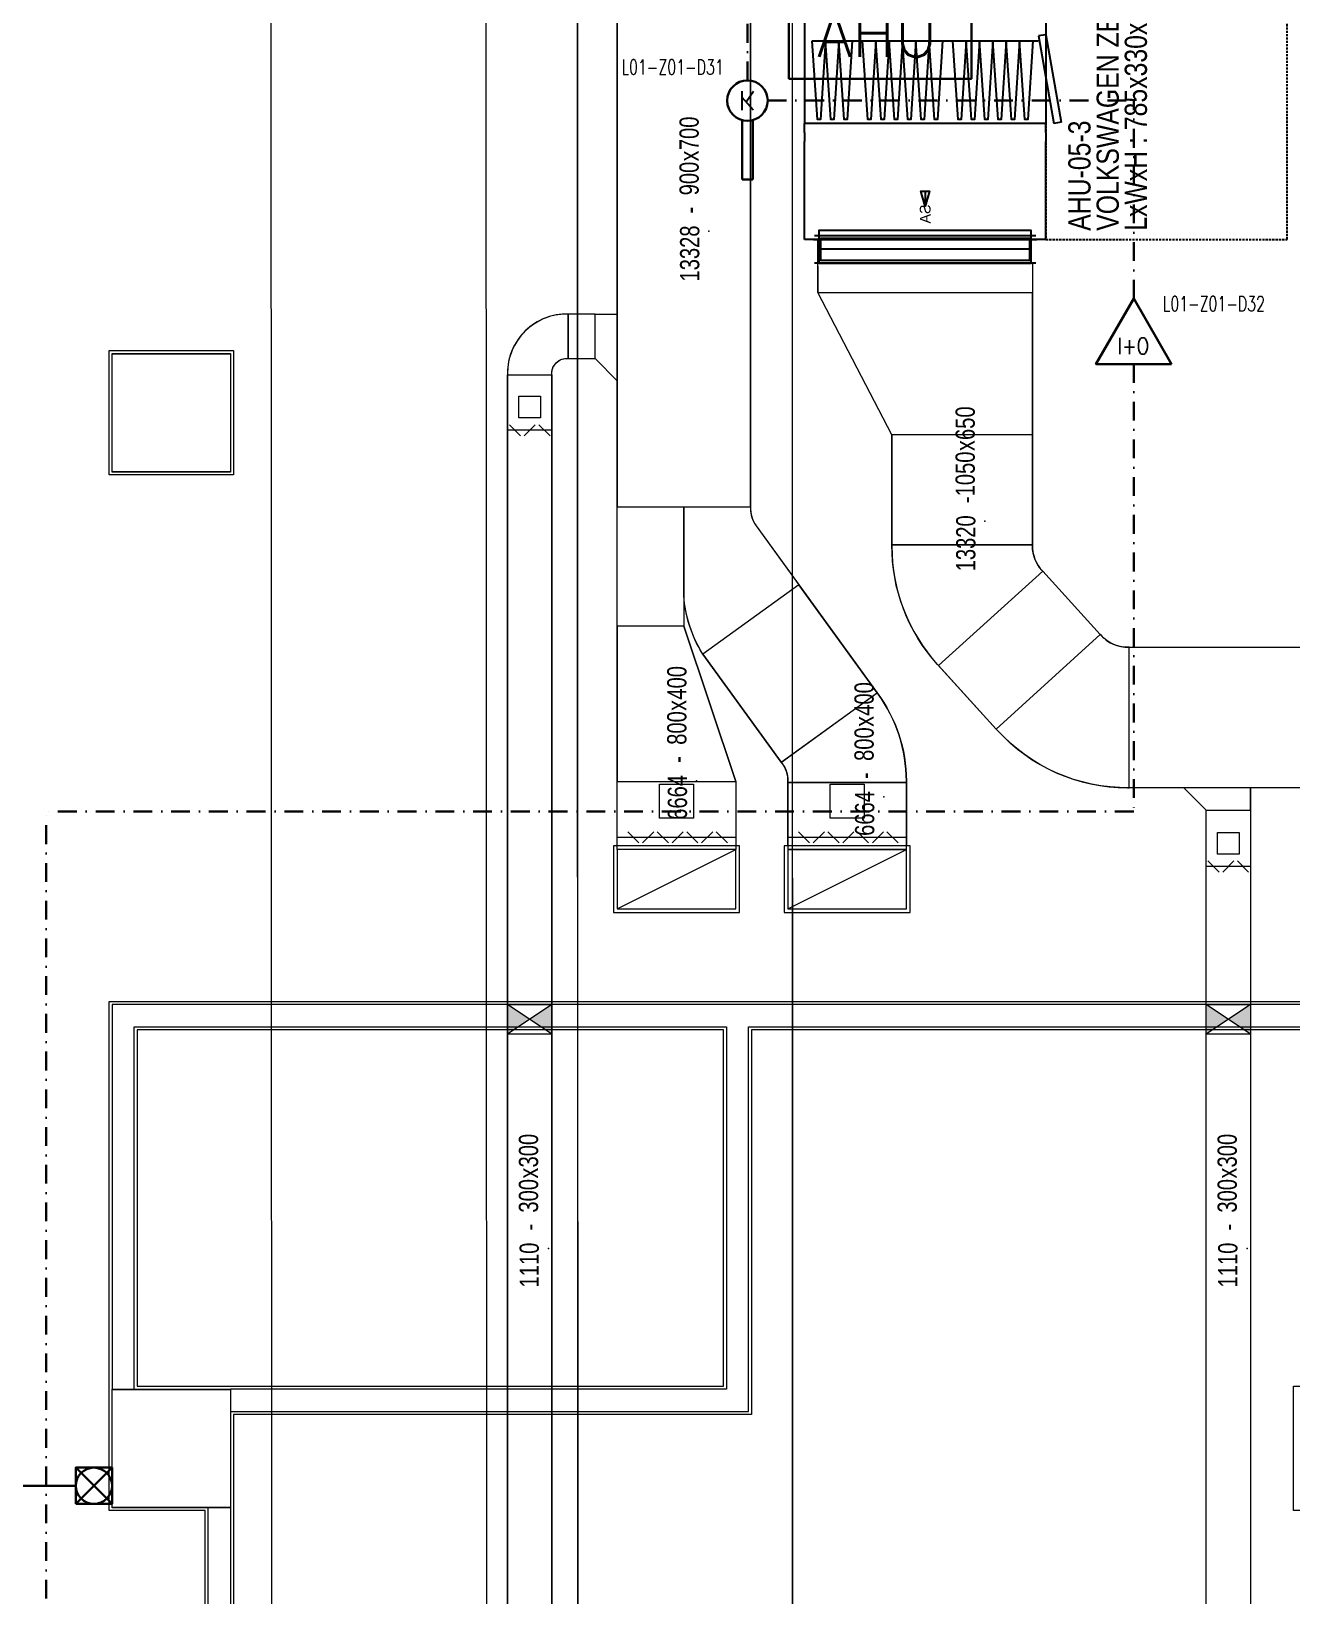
# Model space of a CAD drawing. Extents: x -3709 to 34975, y -230 to 8245.
# Drawn here: x 10541 to 11393, y 953 to 2010 of the extents above; entities that cross this region are included whole.
import ezdxf
from ezdxf.enums import TextEntityAlignment as Align

# ---------------------------------------------------------------- set-up
doc = ezdxf.new("R2010")
doc.units = 0
doc.linetypes.add('DASHDOT', pattern=[25.4, 12.7, -6.35, 0, -6.35])
doc.linetypes.add('DASHED', pattern=[0.75, 0.5, -0.25])
doc.layers.get('0').update_dxf_attribs({"color": 9, "lineweight": 9})
for name, color, linetype, lineweight in [('00', 9, 'Continuous', 9), ('01', 9, 'Continuous', 9), ('06D', 9, 'Continuous', 9), ('14', 9, 'Continuous', 9), ('E-DEDEKTÖR NUMARALARI', 20, 'Continuous', 30), ('E-DUVAR TİPİ FLAŞÖR', 7, 'Continuous', 30), ('E-KABLO', 7, 'Continuous', 30), ('E-KABLO @ 1', 7, 'Continuous', 30), ('E-KANAL TİPİ DUMAN DEDEKTÖRÜ', 7, 'Continuous', 30), ('E-KOMBİNE DEDEKTÖR (ISI+OPTİK DUMAN)', 7, 'Continuous', 30), ('E-YANGIN', 7, 'Continuous', 30)]:
    doc.layers.add(name, color=color, linetype=linetype, lineweight=lineweight)
doc.styles.add('DEBI-BLOCK', font='arial.ttf', dxfattribs={"width": 0.8})
doc.styles.add('E-YAZI', font='txttw.shx')
doc.styles.add('LUCIDASANS', font='arial.ttf', dxfattribs={"width": 0.8})
doc.styles.add('ROMANS8', font='Txttw.shx')

# ---------------------------------------------------------------- blocks, each defined once
blk = doc.blocks.new('p-kolon-80x80-vw')
at = {"layer": '01'}
blk.add_lwpolyline([(-40, -40), (-40, 40), (40, 40), (40, -40)], close=True, dxfattribs=at)
blk = doc.blocks.new('DEBI001')
at = {"extrusion": (-1, 0, 2e-16)}
blk.add_point((0, 0), dxfattribs=at)
at = {"style": 'DEBI-BLOCK', "width": 0.75, "flags": 8}
for tag, p in [('DEBI', (0.3, 0.2)), ('-', (1.277, 0.2))]:
    blk.add_attdef(tag, text='', height=1, dxfattribs=at).set_placement(p, align=Align.BOTTOM_RIGHT)
blk.add_attdef('KESITX', text='', height=1, dxfattribs=at).set_placement((3.614, 1.533), align=Align.TOP_RIGHT)
at = {"style": 'DEBI-BLOCK', "width": 0.8, "flags": 8}
blk.add_attdef('X', text='', height=1, dxfattribs=at).set_placement((3.918, 1.533), align=Align.TOP_CENTER)
at = {"style": 'DEBI-BLOCK', "width": 0.75, "flags": 8}
blk.add_attdef('KESITY', text='', height=1, dxfattribs=at).set_placement((4.213, 1.533), align=Align.TOP_LEFT)
at = {"style": 'DEBI-BLOCK', "width": 0.75, "flags": 9}
blk.add_attdef('ID', text='', height=0.3, dxfattribs=at).set_placement((0, 0), align=Align.MIDDLE)
blk = doc.blocks.new('A$C0EAA39DA')
for p, q in [((0, 0), (300, 0)), ((15, 38), (90, -38)), ((190, 38), (115, -38)), ((290, -38), (215, 38))]:
    blk.add_line(p, q)
blk = doc.blocks.new('p-1.mekanik_cihaz')
h = blk.add_hatch(color=256)
h.paths.add_polyline_path([(3482.1, -2510), (3467.1, -2500), (3467.1, -2520)])
h.paths.add_polyline_path([(3497.1, -2520), (3497.1, -2500), (3482.1, -2510)])
h = blk.add_hatch(color=256)
h.paths.add_polyline_path([(3954.1, -2510), (3939.1, -2500), (3939.1, -2520)])
h.paths.add_polyline_path([(3969.1, -2520), (3969.1, -2500), (3954.1, -2510)])
at = {"lineweight": -3}
for p, q in [((3667.8, -1794.5), (3667.8, -1844.5)), ((3830.8, -1794.5), (3830.8, -1844.5)), ((3667.8, -1844.5), (3667.8, -1904.5)), ((3673, -1848.5), (3703.6, -1848.5)), ((3703.6, -1848.5), (3764.6, -1848.5)), ((3764.6, -1848.5), (3825.6, -1848.5)), ((3830.8, -1844.5), (3825.8, -1845.3)), ((3825.8, -1845.3), (3836.3, -1904.4)), ((3830.8, -1844.5), (3830.8, -1904.5)), ((3830.8, -1844.5), (3841.2, -1903.6)), ((3830.8, -1904.5), (3667.8, -1904.5)), ((3667.8, -1910.6), (3667.8, -1904.5)), ((3667.8, -1910.6), (3667.8, -1916.7)), ((3830.8, -1910.6), (3830.8, -1904.5)), ((3830.8, -1910.6), (3830.8, -1916.7)), ((3841.2, -1903.6), (3836.3, -1904.4)), ((3667.8, -1976.7), (3667.8, -1916.7)), ((3830.8, -1976.7), (3830.8, -1916.7)), ((3667.8, -1982.8), (3667.8, -1976.7)), ((3830.8, -1982.8), (3830.8, -1976.7)), ((3830.8, -1982.8), (3667.8, -1982.8)), ((3824, -1980.3), (3674.6, -1980.3)), ((3821, -1989.5), (3677.6, -1989.5)), ((3824, -1998.8), (3674.6, -1998.8))]:
    blk.add_line(p, q, dxfattribs=at)
for p, q in [((3676.8, -2000.9), (3676.8, -2018.8)), ((3821.8, -1998.8), (3821.8, -2018.8)), ((3676.8, -2018.8), (3821.8, -2018.8)), ((3726.8, -2114.8), (3676.8, -2018.8)), ((3821.8, -2114.8), (3821.8, -2018.8)), ((3497.4, -2111.8), (3467.4, -2111.8)), ((3468.4, -2108.1), (3475.9, -2115.6)), ((3478.4, -2115.6), (3485.9, -2108.1)), ((3495.9, -2115.6), (3488.4, -2108.1)), ((3621.3, -2387), (3541.3, -2387)), ((3548.4, -2383.2), (3555.9, -2390.7)), ((3565.9, -2383.2), (3558.4, -2390.7)), ((3575.8, -2390.7), (3568.3, -2383.2)), ((3585.8, -2383.2), (3578.3, -2390.7)), ((3595.8, -2390.7), (3588.3, -2383.2)), ((3605.8, -2383.2), (3598.3, -2390.7)), ((3615.7, -2390.7), (3608.2, -2383.2)), ((3736.6, -2387), (3656.6, -2387)), ((3663.7, -2383.2), (3671.2, -2390.7)), ((3681.2, -2383.2), (3673.7, -2390.7)), ((3691.1, -2390.7), (3683.6, -2383.2)), ((3701.1, -2383.2), (3693.6, -2390.7)), ((3711.1, -2390.7), (3703.6, -2383.2)), ((3721.1, -2383.2), (3713.6, -2390.7)), ((3731, -2390.7), (3723.5, -2383.2)), ((3541.3, -2435.2), (3621.3, -2395.2)), ((3656.6, -2435.2), (3736.6, -2395.2)), ((3497.1, -2520), (3467.1, -2500)), ((3497.1, -2500), (3467.1, -2520)), ((3969.1, -2520), (3939.1, -2500)), ((3969.1, -2500), (3939.1, -2520))]:
    blk.add_line(p, q)
at = {"color": 6}
for points in [[(3821.8, -1112.7), (3821.8, -1201.8), (3830.8, -1201.8), (3830.8, -1982.8), (3821, -1982.8), (3821, -1998.8), (3821.8, -1998.8), (3821.8, -2189.2, 0.206002), (3828.7, -2207.1), (3867.6, -2249.9, 0.231233), (3887, -2258.5), (4060.7, -2258.5)], [(3939.1, -3100), (3939.1, -2368.5), (3924.1, -2353.5), (3887, -2353.5, -0.21565), (3797.3, -2313.8), (3757.7, -2270.2, -0.188668), (3726.8, -2189.2), (3726.8, -2114.8), (3676.8, -2018.8), (3676.8, -1982.8), (3667.8, -1982.8), (3667.8, -1722.2)], [(3631.3, -1789.9), (3631.3, -2163.6, 0.169143), (3635.1, -2176.4), (3716.8, -2289.2, -0.161117), (3736.6, -2348.8), (3736.6, -2392.7), (3656.6, -2392.7), (3656.6, -2349.8, 0.182483), (3652, -2336.1), (3599.2, -2263.2, -0.124823), (3586.3, -2223.7), (3586.3, -2244.3), (3621.3, -2349.3), (3621.3, -2392.7), (3541.3, -2392.7), (3541.3, -1789.9)]]:
    blk.add_lwpolyline(points, format="xyb", dxfattribs=at)
blk.add_lwpolyline([(4060.7, -2353.5), (3969.1, -2353.5), (3969.1, -3100)], dxfattribs=at)
for points in [[(3667.8, -1201.8), (3667.8, -1982.8), (3830.8, -1982.8), (3830.8, -1201.8)], [(3631.3, -2163.6), (3631.3, -1789.9), (3541.3, -1789.9), (3541.3, -2163.6)], [(3526.3, -2033.3), (3508.1, -2033.3), (3508.1, -2063.3), (3526.3, -2063.3)], [(3526.3, -2033.3), (3541.3, -2033.3), (3541.3, -2078.3), (3526.3, -2063.3)], [(3497.1, -2074.3), (3497.1, -3100), (3467.1, -3100), (3467.1, -2074.3)], [(3474.8, -2103.5), (3474.8, -2088.8), (3489.5, -2088.8), (3489.5, -2103.5)], [(3821.8, -2189.2), (3821.8, -2114.8), (3726.8, -2114.8), (3726.8, -2189.2)], [(3586.3, -2163.6), (3586.3, -2244.3), (3541.3, -2244.3), (3541.3, -2163.6)], [(3867.6, -2249.9), (3828.7, -2207.1), (3758.4, -2270.9), (3797.3, -2313.8)], [(3716.8, -2289.2), (3664, -2216.3), (3599.2, -2263.2), (3652, -2336.1)], [(3621.3, -2349.3), (3586.3, -2244.3), (3541.3, -2244.3), (3541.3, -2349.3)], [(3887, -2258.5), (4083, -2258.5), (4083, -2353.5), (3887, -2353.5)], [(3621.3, -2349.3), (3621.3, -2395.2), (3541.3, -2395.2), (3541.3, -2349.3)], [(3569.8, -2373.9), (3569.8, -2351), (3592.7, -2351), (3592.7, -2373.9)], [(3656.6, -2349.8), (3656.6, -2395.2), (3736.6, -2395.2), (3736.6, -2349.8)], [(3685.1, -2373.9), (3685.1, -2351), (3708, -2351), (3708, -2373.9)], [(3969.1, -2368.5), (3969.1, -2353.5), (3924.1, -2353.5), (3939.1, -2368.5)], [(3969.1, -2368.5), (3969.1, -3100), (3939.1, -3100), (3939.1, -2368.5)], [(3946.8, -2398.4), (3946.8, -2383.7), (3961.4, -2383.7), (3961.4, -2398.4)], [(3538.8, -2437.7), (3623.8, -2437.7), (3623.8, -2392.7), (3538.8, -2392.7)], [(3541.3, -2435.2), (3621.3, -2435.2), (3621.3, -2395.2), (3541.3, -2395.2)], [(3654.1, -2437.7), (3739.1, -2437.7), (3739.1, -2392.7), (3654.1, -2392.7)], [(3656.6, -2435.2), (3736.6, -2435.2), (3736.6, -2395.2), (3656.6, -2395.2)], [(3497.1, -2500), (3497.1, -2520), (3467.1, -2520), (3467.1, -2500)], [(3969.1, -2500), (3969.1, -2520), (3939.1, -2520), (3939.1, -2500)]]:
    blk.add_lwpolyline(points, close=True)
at = {"linetype": 'DASHED', "lineweight": -3, "ltscale": 3}
blk.add_lwpolyline([(3830.8, -1201.8), (3830.8, -1982.8), (3993.8, -1982.8), (3993.8, -1201.8)], close=True, dxfattribs=at)
at = {"ltscale": 10}
for points in [[(3659.5, -1257.9), (3659.7, -3570.1), (3514.7, -3570.1), (3514.5, -1257.9)], [(3452.5, -1721.4), (3453.2, -3570.3), (3308.2, -3570.3), (3307.5, -1721.4)]]:
    blk.add_lwpolyline(points, close=True, dxfattribs=at)
at = {"color": 6}
blk.add_lwpolyline([(3308.2, -3570.3), (3307.5, -1721.4, 0.426168), (3258.5, -1672.4), (2963.5, -1672.4), (2963.5, -1527.4), (3258.5, -1527.4, -0.417233), (3452.5, -1721.4), (3453.2, -3570.3)], format="xyb", close=True, dxfattribs=at)
blk.add_lwpolyline([(3514.7, -3570.1), (3659.7, -3570), (3659.7, -1722.2), (3514.5, -1722.3)], close=True, dxfattribs=at)
at = {"lineweight": -3}
for points in [[(3700, -1848.5), (3696.6, -1901.8), (3694.6, -1901.8), (3691, -1848.5), (3687.6, -1901.8), (3685.6, -1901.8), (3682, -1848.5), (3678.6, -1901.8), (3676.6, -1901.8), (3673, -1848.5)], [(3761, -1848.5), (3757.6, -1901.8), (3755.6, -1901.8), (3752, -1848.5), (3748.6, -1901.8), (3746.6, -1901.8), (3743, -1848.5), (3739.6, -1901.8), (3737.6, -1901.8), (3734, -1848.5), (3730.6, -1901.8), (3728.6, -1901.8), (3725, -1848.5), (3721.6, -1901.8), (3719.6, -1901.8), (3716, -1848.5), (3712.6, -1901.8), (3710.6, -1901.8), (3707, -1848.5)], [(3822, -1848.5), (3818.6, -1901.8), (3816.6, -1901.8), (3813, -1848.5), (3809.6, -1901.8), (3807.6, -1901.8), (3804, -1848.5), (3800.6, -1901.8), (3798.6, -1901.8), (3795, -1848.5), (3791.6, -1901.8), (3789.6, -1901.8), (3786, -1848.5), (3782.6, -1901.8), (3780.6, -1901.8), (3777, -1848.5), (3773.6, -1901.8), (3771.6, -1901.8), (3768, -1848.5)], [(3749.3, -1950.3), (3749.3, -1960.3), (3746.3, -1950.3), (3752.3, -1950.3), (3749.3, -1960.3)]]:
    blk.add_lwpolyline(points, dxfattribs=at)
for points in [[(3821, -1982.8), (3821, -1976.7), (3677.5, -1976.7), (3677.5, -1982.8), (3821, -1982.8)], [(3824.7, -1982.8), (3824.7, -1982.8), (3673.9, -1982.8), (3673.9, -1982.8), (3824.7, -1982.8)], [(3821, -1998.8), (3821, -1980.3), (3677.5, -1980.3), (3677.5, -1998.8), (3821, -1998.8)], [(3820, -1996.9), (3820, -1982.1), (3678.5, -1982.1), (3678.5, -1996.9), (3820, -1996.9)]]:
    blk.add_lwpolyline(points, close=True, dxfattribs=at)
for points in [[(3497.1, -2074.3), (3497.1, -2073.3, -0.414214), (3507.1, -2063.3), (3508.1, -2063.3), (3508.1, -2033.3), (3507.1, -2033.3, 0.414214), (3467.1, -2073.3), (3467.1, -2074.3)], [(3514.5, -2033.3), (3508.1, -2033.3, 0.421339), (3467.1, -2073.3, 0.000106), (3467.1, -3100), (3497.1, -3100), (3497.1, -3100), (3497.1, -2074.3, -0.467467), (3508.1, -2063.3), (3514.5, -2063.3)], [(3631.3, -2163.6), (3631.3, -2164.6, 0.158063), (3635.1, -2176.4), (3664, -2216.3), (3599.2, -2263.2), (3598.6, -2262.4, -0.120162), (3586.3, -2223.7), (3586.3, -2163.6)], [(3828.7, -2207.1), (3828, -2206.3, -0.186542), (3821.8, -2190.2), (3821.8, -2189.2), (3726.8, -2189.2), (3726.8, -2190.2, 0.186542), (3757.7, -2270.2), (3758.4, -2270.9)], [(3887, -2258.5), (3886, -2258.5, -0.211342), (3868.3, -2250.6), (3867.6, -2249.9), (3797.3, -2313.8), (3798, -2314.5, 0.211342), (3886, -2353.5), (3887, -2353.5)], [(3652.2, -2336.3), (3652.8, -2337.1, -0.158063), (3656.6, -2348.8), (3656.6, -2349.8), (3736.6, -2349.8), (3736.6, -2348.8, 0.158063), (3717.5, -2290.2), (3717, -2289.4)]]:
    blk.add_lwpolyline(points, format="xyb", close=True)
ref = blk.add_blockref('DEBI001', (3603.2, -1977.3), dxfattribs=dict(xscale=13, yscale=13, zscale=13, rotation=90))
ref.add_attrib('-', '-', dxfattribs={"height": 13, "rotation": 90, "style": 'DEBI-BLOCK', "width": 0.75, "flags": 8}).set_placement((3600.6, -1960.7), align=Align.BOTTOM_RIGHT)
ref.add_attrib('KESITY', '700', dxfattribs={"height": 13, "rotation": 90, "style": 'DEBI-BLOCK', "width": 0.75, "flags": 8}).set_placement((3583.3, -1922.5), align=Align.TOP_LEFT)
ref.add_attrib('X', 'x', dxfattribs={"height": 13, "rotation": 90, "style": 'DEBI-BLOCK', "width": 0.8, "flags": 8}).set_placement((3583.3, -1926.4), align=Align.TOP_CENTER)
ref.add_attrib('DEBI', '13328', dxfattribs={"height": 13, "rotation": 90, "style": 'DEBI-BLOCK', "width": 0.75, "flags": 8}).set_placement((3600.6, -1973.4), align=Align.BOTTOM_RIGHT)
ref.add_attrib('KESITX', '900', dxfattribs={"height": 13, "rotation": 90, "style": 'DEBI-BLOCK', "width": 0.75, "flags": 8}).set_placement((3583.3, -1930.3), align=Align.TOP_RIGHT)
ref = blk.add_blockref('DEBI001', (3789.7, -2173.2), dxfattribs=dict(xscale=13, yscale=13, zscale=13, rotation=90))
ref.add_attrib('-', '-', dxfattribs={"height": 13, "rotation": 90, "style": 'DEBI-BLOCK', "width": 0.75, "flags": 8}).set_placement((3787.1, -2156.6), align=Align.BOTTOM_RIGHT)
ref.add_attrib('KESITY', '650', dxfattribs={"height": 13, "rotation": 90, "style": 'DEBI-BLOCK', "width": 0.75, "flags": 8}).set_placement((3769.8, -2118.4), align=Align.TOP_LEFT)
ref.add_attrib('X', 'x', dxfattribs={"height": 13, "rotation": 90, "style": 'DEBI-BLOCK', "width": 0.8, "flags": 8}).set_placement((3769.8, -2122.2), align=Align.TOP_CENTER)
ref.add_attrib('DEBI', '13320', dxfattribs={"height": 13, "rotation": 90, "style": 'DEBI-BLOCK', "width": 0.75, "flags": 8}).set_placement((3787.1, -2169.3), align=Align.BOTTOM_RIGHT)
ref.add_attrib('KESITX', '1050', dxfattribs={"height": 13, "rotation": 90, "style": 'DEBI-BLOCK', "width": 0.75, "flags": 8}).set_placement((3769.8, -2126.2), align=Align.TOP_RIGHT)
ref = blk.add_blockref('DEBI001', (3594.9, -2348.7), dxfattribs=dict(xscale=13, yscale=13, zscale=13, rotation=90))
ref.add_attrib('-', '-', dxfattribs={"height": 13, "rotation": 90, "style": 'DEBI-BLOCK', "width": 0.75, "flags": 8}).set_placement((3592.3, -2332.1), align=Align.BOTTOM_RIGHT)
ref.add_attrib('KESITY', '400', dxfattribs={"height": 13, "rotation": 90, "style": 'DEBI-BLOCK', "width": 0.75, "flags": 8}).set_placement((3575, -2293.9), align=Align.TOP_LEFT)
ref.add_attrib('X', 'x', dxfattribs={"height": 13, "rotation": 90, "style": 'DEBI-BLOCK', "width": 0.8, "flags": 8}).set_placement((3575, -2297.8), align=Align.TOP_CENTER)
ref.add_attrib('DEBI', '6664', dxfattribs={"height": 13, "rotation": 90, "style": 'DEBI-BLOCK', "width": 0.75, "flags": 8}).set_placement((3592.3, -2344.8), align=Align.BOTTOM_RIGHT)
ref.add_attrib('KESITX', '800', dxfattribs={"height": 13, "rotation": 90, "style": 'DEBI-BLOCK', "width": 0.75, "flags": 8}).set_placement((3575, -2301.7), align=Align.TOP_RIGHT)
ref = blk.add_blockref('DEBI001', (3721.4, -2359.6), dxfattribs=dict(xscale=13, yscale=13, zscale=13, rotation=90))
ref.add_attrib('-', '-', dxfattribs={"height": 13, "rotation": 90, "style": 'DEBI-BLOCK', "width": 0.75, "flags": 8}).set_placement((3718.8, -2343), align=Align.BOTTOM_RIGHT)
ref.add_attrib('KESITY', '400', dxfattribs={"height": 13, "rotation": 90, "style": 'DEBI-BLOCK', "width": 0.75, "flags": 8}).set_placement((3701.5, -2304.8), align=Align.TOP_LEFT)
ref.add_attrib('X', 'x', dxfattribs={"height": 13, "rotation": 90, "style": 'DEBI-BLOCK', "width": 0.8, "flags": 8}).set_placement((3701.5, -2308.6), align=Align.TOP_CENTER)
ref.add_attrib('DEBI', '6664', dxfattribs={"height": 13, "rotation": 90, "style": 'DEBI-BLOCK', "width": 0.75, "flags": 8}).set_placement((3718.8, -2355.7), align=Align.BOTTOM_RIGHT)
ref.add_attrib('KESITX', '800', dxfattribs={"height": 13, "rotation": 90, "style": 'DEBI-BLOCK', "width": 0.75, "flags": 8}).set_placement((3701.5, -2312.6), align=Align.TOP_RIGHT)
at = {"xscale": 0.0999999999999997, "yscale": 0.0999999999999997, "zscale": 0.0999999999999997, "rotation": 180}
blk.add_blockref('A$C0EAA39DA', (3969.3, -2406.7), dxfattribs=at)
ref = blk.add_blockref('DEBI001', (3494.8, -2664.8), dxfattribs=dict(xscale=13, yscale=13, zscale=13, rotation=90))
ref.add_attrib('-', '-', dxfattribs={"height": 13, "rotation": 90, "style": 'DEBI-BLOCK', "width": 0.75, "flags": 8}).set_placement((3492.2, -2648.2), align=Align.BOTTOM_RIGHT)
ref.add_attrib('KESITY', '300', dxfattribs={"height": 13, "rotation": 90, "style": 'DEBI-BLOCK', "width": 0.75, "flags": 8}).set_placement((3474.8, -2610.1), align=Align.TOP_LEFT)
ref.add_attrib('X', 'x', dxfattribs={"height": 13, "rotation": 90, "style": 'DEBI-BLOCK', "width": 0.8, "flags": 8}).set_placement((3474.8, -2613.9), align=Align.TOP_CENTER)
ref.add_attrib('DEBI', '1110', dxfattribs={"height": 13, "rotation": 90, "style": 'DEBI-BLOCK', "width": 0.75, "flags": 8}).set_placement((3492.2, -2660.9), align=Align.BOTTOM_RIGHT)
ref.add_attrib('KESITX', '300', dxfattribs={"height": 13, "rotation": 90, "style": 'DEBI-BLOCK', "width": 0.75, "flags": 8}).set_placement((3474.8, -2617.9), align=Align.TOP_RIGHT)
ref = blk.add_blockref('DEBI001', (3966.7, -2664.8), dxfattribs=dict(xscale=13, yscale=13, zscale=13, rotation=90))
ref.add_attrib('-', '-', dxfattribs={"height": 13, "rotation": 90, "style": 'DEBI-BLOCK', "width": 0.75, "flags": 8}).set_placement((3964.1, -2648.2), align=Align.BOTTOM_RIGHT)
ref.add_attrib('KESITY', '300', dxfattribs={"height": 13, "rotation": 90, "style": 'DEBI-BLOCK', "width": 0.75, "flags": 8}).set_placement((3946.8, -2610.1), align=Align.TOP_LEFT)
ref.add_attrib('X', 'x', dxfattribs={"height": 13, "rotation": 90, "style": 'DEBI-BLOCK', "width": 0.8, "flags": 8}).set_placement((3946.8, -2613.9), align=Align.TOP_CENTER)
ref.add_attrib('DEBI', '1110', dxfattribs={"height": 13, "rotation": 90, "style": 'DEBI-BLOCK', "width": 0.75, "flags": 8}).set_placement((3964.1, -2660.9), align=Align.BOTTOM_RIGHT)
ref.add_attrib('KESITX', '300', dxfattribs={"height": 13, "rotation": 90, "style": 'DEBI-BLOCK', "width": 0.75, "flags": 8}).set_placement((3946.8, -2617.9), align=Align.TOP_RIGHT)
at = {"style": 'LUCIDASANS', "width": 0.8}
for s, p in [('VOLKSWAGEN ZEMİN-1. KATLAR KLİMA SANTRALI', (3880.1, -1977)), ('LxWxH : 785x330x160 cm - 13300 m3/h - 3600 kg', (3899.1, -1977)), ('AHU-05-3', (3861, -1977))]:
    blk.add_text(s, height=15, rotation=90, dxfattribs=at).set_placement(p)
at = {"lineweight": -3, "text_generation_flag": 4}
blk.add_text('SA', height=7.2, rotation=270, dxfattribs=at).set_placement((3752.9, -1959.2))
blk = doc.blocks.new('100_DUVAR TİPİ FLAŞÖR 085')
at = {"layer": 'E-DUVAR TİPİ FLAŞÖR', "color": 4}
blk.add_line((-1.224, 2.448), (1.224, 0), dxfattribs=at)
blk.add_lwpolyline([(-1.224, 0), (-1.224, 2.448), (1.224, 2.448), (1.224, 0)], close=True, dxfattribs=at)
blk.add_lwpolyline([(1.224, 2.448), (-1.224, 0)], dxfattribs=at)
blk.add_circle((0, 1.224), 1.224, dxfattribs=at)
blk = doc.blocks.new('100_KOMBİNE DEDEKTÖR (ISI+OPTİK DUMAN) 085')
at = {"layer": 'E-KOMBİNE DEDEKTÖR (ISI+OPTİK DUMAN)', "color": 4}
blk.add_lwpolyline([(2.55, 0), (0, 4.42), (-2.55, 0)], close=True, dxfattribs=at)
at = {"layer": 'E-KOMBİNE DEDEKTÖR (ISI+OPTİK DUMAN)', "color": 3, "style": 'E-YAZI', "width": 0.8}
blk.add_text('I+O', height=1.102, dxfattribs=at).set_placement((-0.02, 1.22), align=Align.MIDDLE)
blk = doc.blocks.new('KANAL TİPİ DUMAN DEDEKTÖRÜ')
at = {"layer": 'E-KANAL TİPİ DUMAN DEDEKTÖRÜ', "color": 4}
for p, q in [((0, 0.473), (0, 0)), ((0.085, 0), (0.085, 0.473)), ((0, 0), (0.085, 0))]:
    blk.add_line(p, q, dxfattribs=at)
blk.add_circle((0.043, 0.628), 0.161, dxfattribs=at)
at = {"layer": 'E-KANAL TİPİ DUMAN DEDEKTÖRÜ', "color": 3, "style": 'ROMANS8', "text_generation_flag": 4}
blk.add_text('K', height=0.15, rotation=359.907, dxfattribs=at).set_placement((0.043, 0.628), align=Align.MIDDLE)
blk = doc.blocks.new('E-AHU KLIMA SANTRALI')
at = {"layer": 'E-YANGIN', "color": 2}
blk.add_lwpolyline([(-68.5, 0), (-68.5, 69), (68.5, 69), (68.5, 0)], close=True, dxfattribs=at)
at = {"layer": 'E-YANGIN', "color": 2, "style": 'E-YAZI'}
blk.add_text('AHU', height=34, dxfattribs=at).set_placement((-47.3, 16.4))

msp = doc.modelspace()

# ---------------------------------------------------------------- linework, layer by layer
at = {"layer": '00'}
msp.add_lwpolyline([(10610.84, 1092.5), (10610.84, 1337.5), (11010.84, 1337.5), (11010.84, 1092.5), (10675.84, 1092.5), (10675.84, 1077.5), (11025.84, 1077.5), (11025.84, 1337.5), (11460.84, 1337.5), (11460.84, 1092.5), (11475.84, 1092.5), (11475.84, 1352.5), (10595.84, 1352.5), (10595.84, 1092.5)], close=True, dxfattribs=at)
msp.add_lwpolyline([(10645.84, 757.5), (10660.84, 757.5), (10660.84, 1012.5), (10675.84, 1012.5), (10675.84, 392.5), (10660.84, 392.5), (10660.84, 742.5), (10645.84, 742.5), (10645.84, 757.5), (10660.84, 757.5)], dxfattribs=at)
at = {"layer": '14'}
for points in [[(10593.84, 1794.5), (10677.84, 1794.5), (10677.84, 1710.5), (10593.84, 1710.5)], [(11008.84, 1335.5), (10612.84, 1335.5), (10612.84, 1094.5), (11008.84, 1094.5)], [(11458.84, 1335.5), (11027.84, 1335.5), (11027.84, 1075.5), (10677.84, 1075.5), (10677.84, 1010.5), (10677.84, 1010.5), (10677.84, 394.5), (10677.84, 394.5), (10677.84, 334.5), (11393.84, 334.5), (11393.84, 394.5), (11458.84, 394.5), (11458.84, 1010.5), (11393.84, 1010.5), (11393.84, 1094.5), (11458.84, 1094.5)]]:
    msp.add_lwpolyline(points, close=True, dxfattribs=at)
msp.add_lwpolyline([(10658.84, 759.5), (10658.84, 1010.5), (10593.84, 1010.5), (10593.84, 1354.5), (11458.84, 1354.5)], dxfattribs=at)
at = {"layer": 'E-KABLO', "color": 6, "linetype": 'DASHDOT'}
for p, q in [((11025.04, 1977.12), (11025.04, 2802.15)), ((11038.69, 1963.47), (11285.98, 1963.47)), ((11285.98, 1829.62), (11285.98, 1963.47)), ((11285.98, 1785.45), (11285.98, 1483.09)), ((10551.36, 517.49), (10551.36, 1483.09)), ((11285.98, 1483.09), (10551.36, 1483.09))]:
    msp.add_line(p, q, dxfattribs=at)
at = {"layer": 'E-KABLO', "color": 5, "linetype": 'Continuous'}
msp.add_line((10571.36, 1027.27), (10494.59, 1027.27), dxfattribs=at)

# ---------------------------------------------------------------- block references
for p in [(10635.84, 1752.5), (10635.84, 1752.4), (10635.84, 1052.5), (10635.84, 1052.4)]:
    msp.add_blockref('p-kolon-80x80-vw', p)
at = {"layer": '06D'}
msp.add_blockref('p-1.mekanik_cihaz', (7395.84, 3852.5), dxfattribs=at)
at = {"layer": 'E-DUVAR TİPİ FLAŞÖR', "xscale": 10, "yscale": 10, "zscale": 10}
msp.add_blockref('100_DUVAR TİPİ FLAŞÖR 085', (10583.6, 1015.03), dxfattribs=at)
at = {"layer": 'E-KABLO', "color": 1, "xscale": 0.8999999999999999, "yscale": 0.8999999999999999, "zscale": 0.8999999999999999}
msp.add_blockref('E-AHU KLIMA SANTRALI', (11114.71, 1978.29), dxfattribs=at)
at = {"layer": 'E-KABLO @ 1', "color": 6, "linetype": 'DASHDOT', "xscale": 85.00000000000004, "yscale": 85.00000000000004, "zscale": 85.00000000000004}
msp.add_blockref('KANAL TİPİ DUMAN DEDEKTÖRÜ', (11021.41, 1910.09), dxfattribs=at)
at = {"layer": 'E-KOMBİNE DEDEKTÖR (ISI+OPTİK DUMAN)', "xscale": 10, "yscale": 10, "zscale": 10}
msp.add_blockref('100_KOMBİNE DEDEKTÖR (ISI+OPTİK DUMAN) 085', (11285.98, 1785.45), dxfattribs=at)

# ---------------------------------------------------------------- texts
at = {"layer": 'E-DEDEKTÖR NUMARALARI', "style": 'E-YAZI', "width": 0.7}
for s, p in [('L01-Z01-D31', (10940.03, 1981.18)), ('L01-Z01-D32', (11305.66, 1821.22))]:
    msp.add_text(s, height=10, dxfattribs=at).set_placement(p)

doc.saveas('drawing.dxf')
